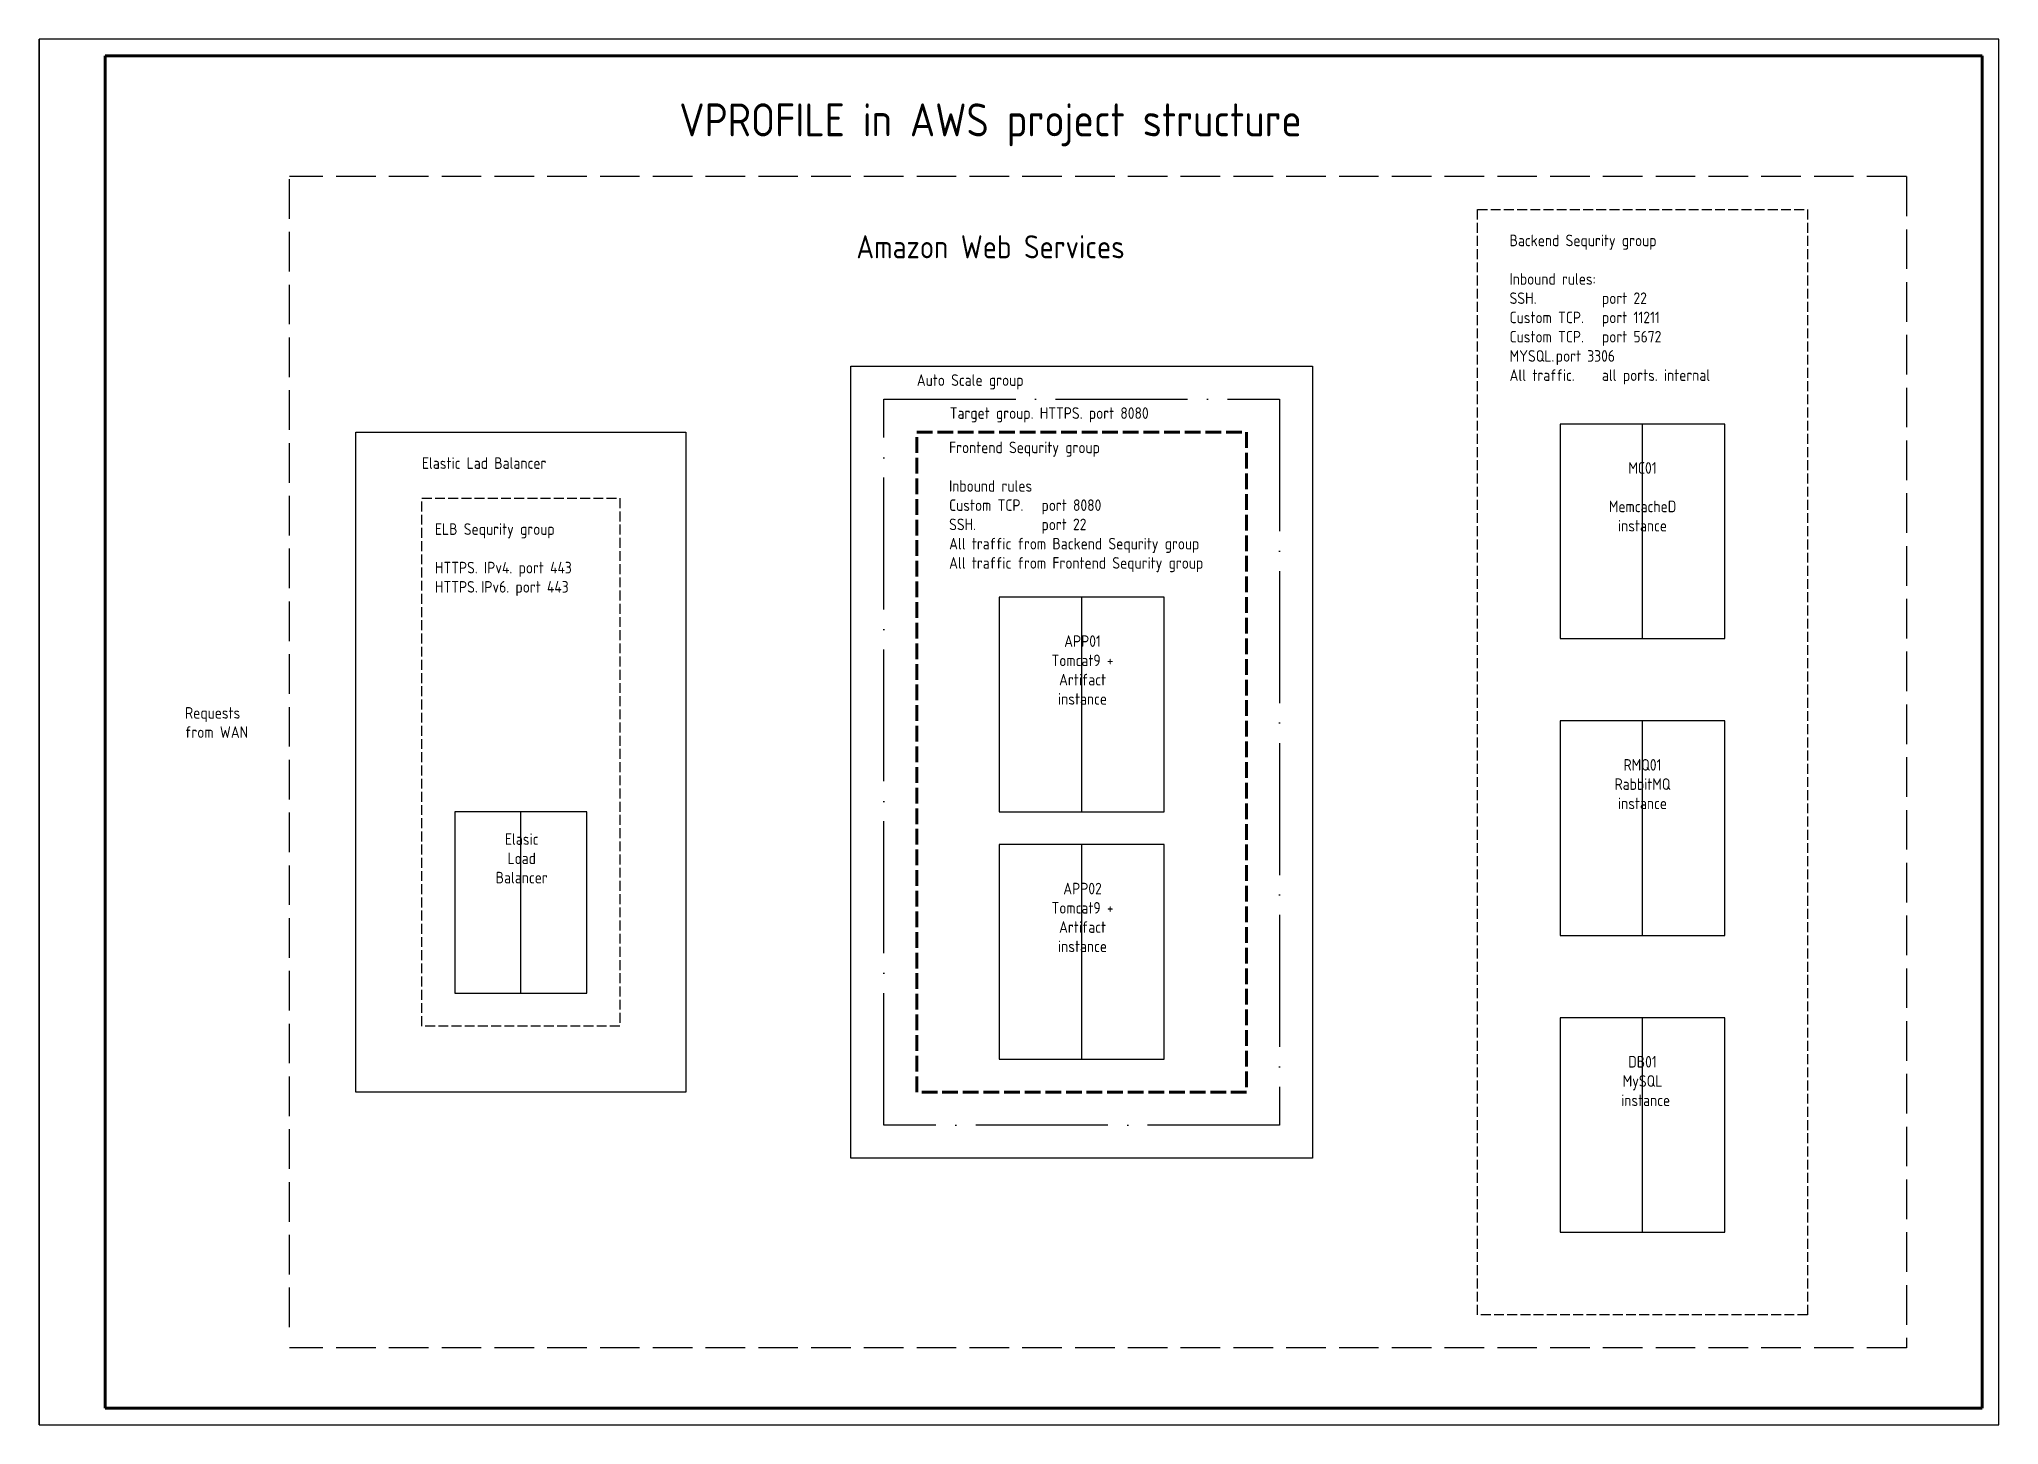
# Paper-space layout 'sheet1' of a CAD drawing. Header units: millimetres. Extents: x 0 to 594, y 0 to 420.
import ezdxf

# ---------------------------------------------------------------- set-up
doc = ezdxf.new("R2010")
doc.units = ezdxf.units.MM
for name, pattern in [('AM_DIN_F_W050', [6.25, 4.75, -1.5]), ('CENTER', [26, 20, -3, 0, -3]), ('HIDDEN', [8, 6, -2]), ('HIDDEN2', [4, 3, -1])]:
    doc.linetypes.add(name, pattern=pattern)
for name, color, linetype in [('Cen', 5, 'CENTER'), ('drainage', 92, 'HIDDEN2'), ('Слив', 92, 'HIDDEN')]:
    doc.layers.add(name, color=color, linetype=linetype)
doc.layers.add('Red', color=1, linetype='Continuous', lineweight=60)
doc.layers.add('Xlam', color=2, linetype='Continuous', plot=False)
doc.styles.get("Standard").update_dxf_attribs({"font": 'dim.shx', "height": 3.5, "bigfont": 'us.shx'})

psp = doc.layouts.new('sheet1')

# ---------------------------------------------------------------- linework, layer by layer
for p, q in [((0, 420.19), (0, 0.19)), ((594, 420.19), (0, 420.19)), ((0, 0.19), (0, 420.19)), ((594, 0.19), (594, 420.19)), ((0, 0.19), (594, 0.19))]:
    psp.add_line(p, q)
for points in [[(246, 321.04), (386, 321.04), (386, 81.04), (246, 81.04)], [(461, 238.54), (511, 238.54), (511, 303.54), (461, 303.54)], [(96, 301.04), (196, 301.04), (196, 101.04), (96, 101.04)], [(291, 186.04), (341, 186.04), (341, 251.04), (291, 251.04)], [(461, 148.54), (511, 148.54), (511, 213.54), (461, 213.54)], [(126, 131.04), (166, 131.04), (166, 186.04), (126, 186.04)], [(291, 111.04), (341, 111.04), (341, 176.04), (291, 176.04)], [(461, 58.54), (511, 58.54), (511, 123.54), (461, 123.54)]]:
    psp.add_lwpolyline(points, close=True)
at = {"layer": 'Cen', "ltscale": 2}
psp.add_lwpolyline([(256, 311.04), (376, 311.04), (376, 91.04), (256, 91.04)], close=True, dxfattribs=at)
at = {"layer": 'drainage'}
for points in [[(436, 368.54), (536, 368.54), (536, 33.54), (436, 33.54)], [(116, 281.04), (176, 281.04), (176, 121.04), (116, 121.04)]]:
    psp.add_lwpolyline(points, close=True, dxfattribs=at)
at = {"layer": 'Red'}
for p, q in [((20, 415.19), (20, 5.19)), ((589, 415.19), (20, 415.19)), ((589, 5.19), (589, 415.19)), ((20, 5.19), (589, 5.19))]:
    psp.add_line(p, q, dxfattribs=at)
at = {"layer": 'Red', "linetype": 'AM_DIN_F_W050'}
psp.add_lwpolyline([(266, 301.04), (366, 301.04), (366, 101.04), (266, 101.04)], close=True, dxfattribs=at)
at = {"layer": 'Red'}
for points in [[(96, 201.04, 0, 3, 0), (86, 201.04, 0, 0, 0), (43.5, 201.04, 0, 0, 0)], [(246, 206.04, 0, 3, 0), (236, 206.04, 0, 0, 0), (196, 206.04, 0, 0, 0)], [(436, 206.04, 0, 3, 0), (426, 206.04, 0, 0, 0), (386, 206.04, 0, 0, 0)], [(196, 196.04, 0, 3, 0), (206, 196.04, 0, 0, 0), (246, 196.04, 0, 0, 0)], [(386, 196.04, 0, 3, 0), (396, 196.04, 0, 0, 0), (436, 196.04, 0, 0, 0)]]:
    psp.add_lwpolyline(points, format="xyseb", dxfattribs=at)
at = {"layer": 'Xlam'}
for p, q in [((486, 238.54), (486, 303.54)), ((316, 186.04), (316, 251.04)), ((486, 148.54), (486, 213.54)), ((146, 131.04), (146, 186.04)), ((316, 111.04), (316, 176.04)), ((486, 58.54), (486, 123.54))]:
    psp.add_line(p, q, dxfattribs=at)
at = {"layer": 'Слив', "ltscale": 2}
for p, q in [((75.9, 29.76), (75.9, 378.54)), ((566, 378.54), (75.9, 378.54)), ((566, 378.54), (566, 23.54)), ((566, 23.54), (75.9, 23.54))]:
    psp.add_line(p, q, dxfattribs=at)

# ---------------------------------------------------------------- texts
for s, width, insert, char_height, attachment_point in [('VPROFILE in AWS project structure', 309.642, (288.37, 394.22), 10, 5), ('Amazon Web Services', 309.642, (288.37, 357.25), 7, 5), ('Backend Sequrity group\\P\\PInbound rules:\\PSSH.^I^Iport 22\\PCustom TCP.^Iport 11211 \\PCustom TCP.^Iport 5672\\PMYSQL.^Iport 3306\\PAll traffic.^Iall ports. internal', 76.1485, (445.7, 360.94), 3.5, 1), ('Auto Scale group', 60.7448, (266.02, 318.6), 3.5, 1), ('Target group. HTTPS. port 8080', 99.9829, (276.02, 308.6), 3.5, 1), ('Frontend Sequrity group\\P\\PInbound rules\\PCustom TCP.^Iport 8080\\PSSH.^I^Iport 22\\PAll traffic from Backend Sequrity group\\PAll traffic from Frontend Sequrity group', 86.4838, (275.81, 298.2), 3.5, 1), ('Elastic Lad Balancer', 60.7448, (116.02, 293.44), 3.5, 1), ('MC01\\P\\PMemcacheD\\Pinstance', 60.7448, (486, 291.98), 3.5, 2), ('ELB Sequrity group\\P\\PHTTPS. IPv4. port 443\\PHTTPS.^IIPv6. port 443', 60.7448, (119.97, 273.44), 3.5, 1), ('APP01\\PTomcat9 +\\PArtifact\\Pinstance', 60.7448, (316.26, 239.48), 3.5, 2), ('Requests\\Pfrom WAN', 60.7448, (44.21, 217.74), 3.5, 1), ('RMQ01\\PRabbitMQ\\Pinstance', 60.7448, (486, 201.98), 3.5, 2), ('Elasic\\PLoad\\PBalancer', 60.7448, (146.26, 179.48), 3.5, 2), ('APP02\\PTomcat9 +\\PArtifact\\Pinstance', 60.7448, (316.26, 164.48), 3.5, 2), ('DB01\\PMySQL\\P instance', 60.7448, (486, 111.98), 3.5, 2)]:
    psp.add_mtext_dynamic_manual_height_columns(s, width=width, gutter_width=17.5, heights=[0], dxfattribs=dict(insert=insert, char_height=char_height, attachment_point=attachment_point))

doc.saveas('drawing.dxf')
